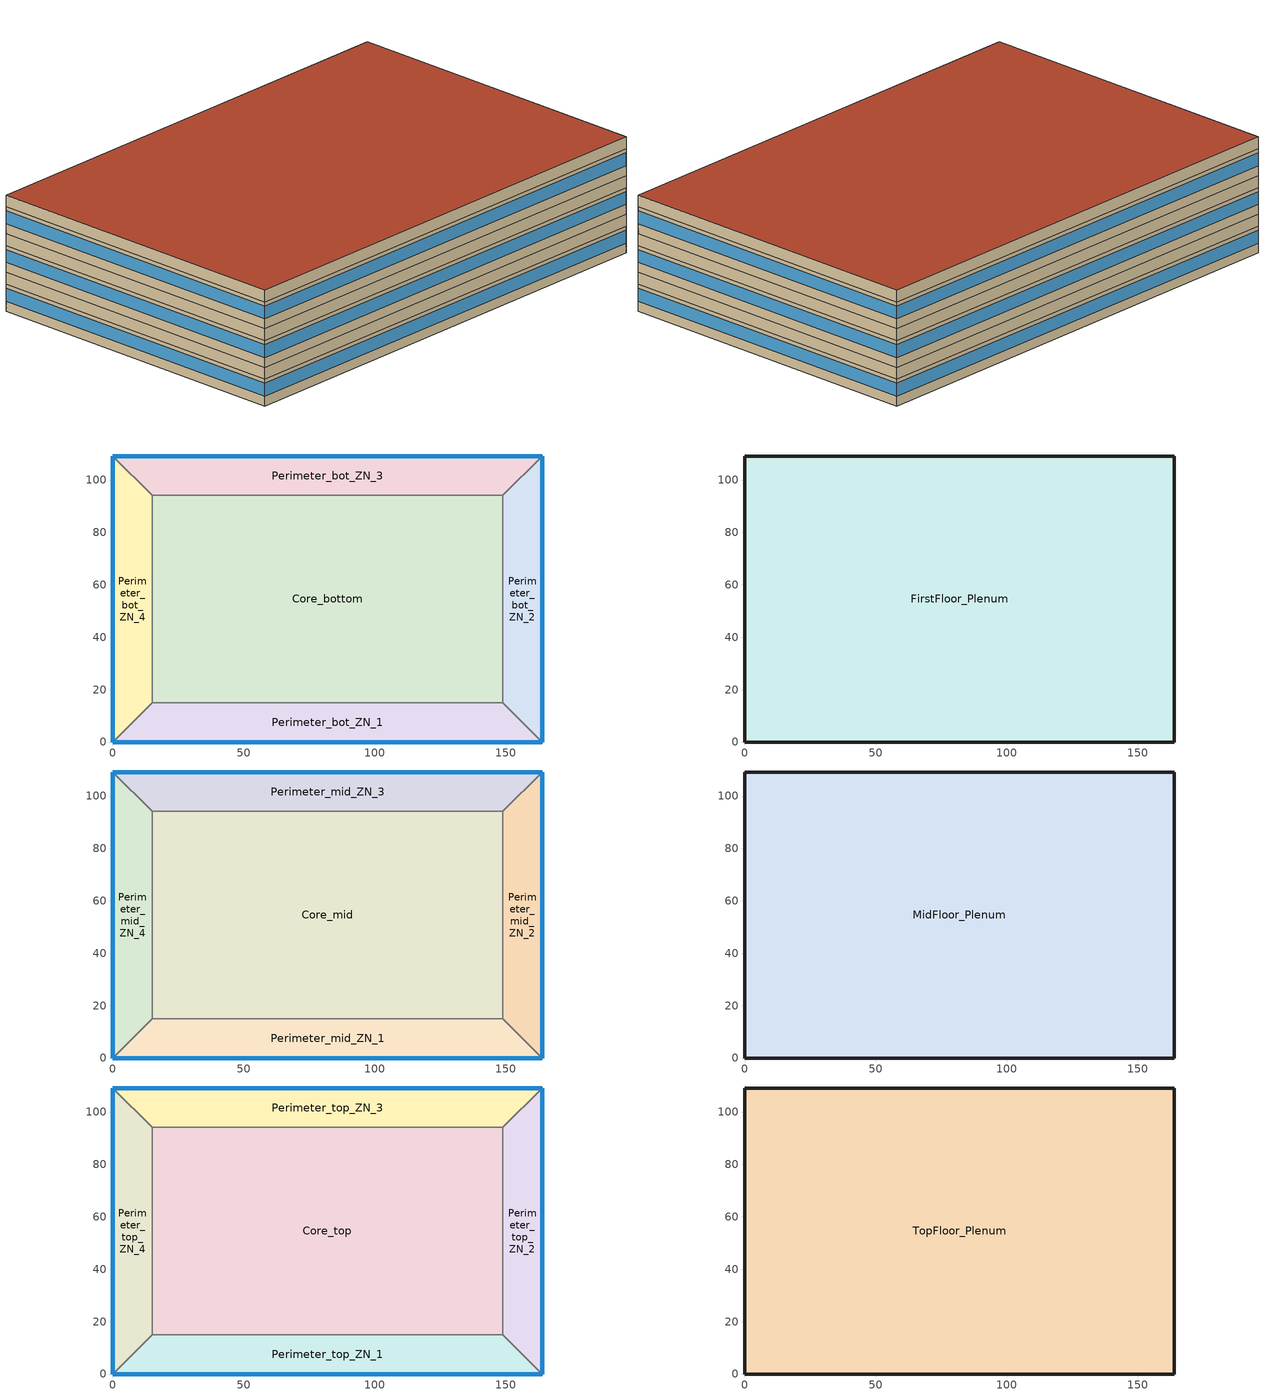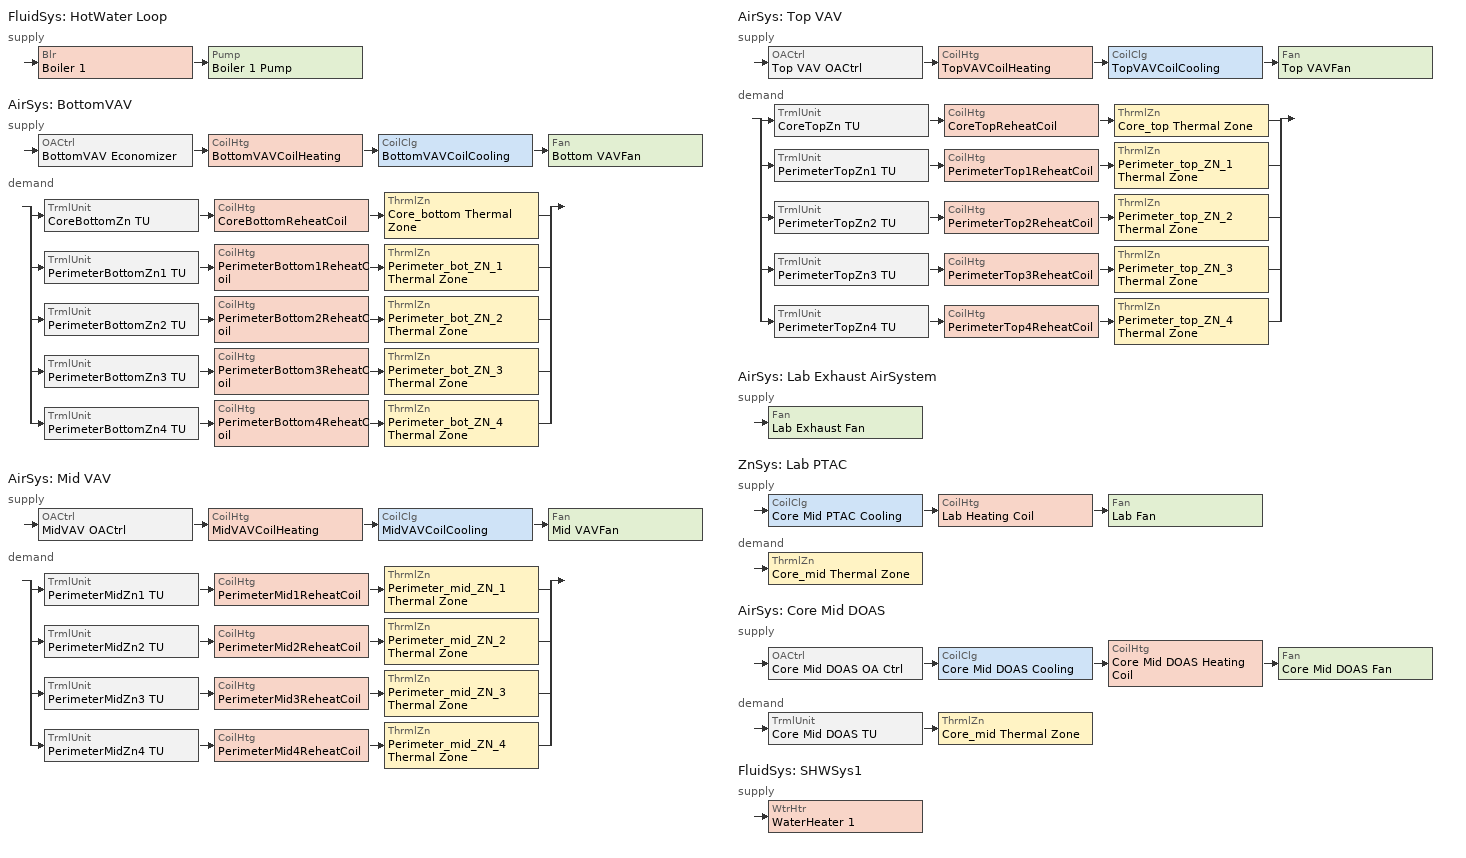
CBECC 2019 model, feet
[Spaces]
Core_bottom
 floor ground (Slab Floor): 148.75,94.16 148.75,15 15,15 15,94.16 z0
 wall to Perimeter_bot_ZN_2 (Interior Wall): 148.75,15 148.75,94.16 z0:9
 wall to Perimeter_bot_ZN_3 (Interior Wall): 148.75,94.16 15,94.16 z0:9
 wall to Perimeter_bot_ZN_1 (Interior Wall): 15,15 148.75,15 z0:9
 wall to Perimeter_bot_ZN_4 (Interior Wall): 15,94.16 15,15 z0:9
Perimeter_bot_ZN_2
 floor ground (Slab Floor): 163.75,109.17 163.75,0 148.75,15 148.75,94.16 z0
 wall outside (Metal Framed Wall): 163.75,0 163.75,109.17 z0:9
 wall to Perimeter_bot_ZN_1 (Interior Wall): 148.75,15 163.75,0 z0:9
 wall to Perimeter_bot_ZN_3 (Interior Wall): 163.75,109.17 148.75,94.16 z0:9
 window (NACM_VertFenestration_Fixed): 163.75,0 163.75,109.17 z3.35:7.64
Perimeter_bot_ZN_3
 floor ground (Slab Floor): 163.75,109.17 148.75,94.16 15,94.16 0,109.17 z0
 wall outside (Metal Framed Wall): 163.75,109.17 0,109.17 z0:9
 wall to Perimeter_bot_ZN_4 (Interior Wall): 0,109.17 15,94.16 z0:9
 window (NACM_VertFenestration_Fixed): 163.75,109.17 0,109.17 z3.35:7.64
Perimeter_bot_ZN_1
 floor ground (Slab Floor): 148.75,15 163.75,0 0,0 15,15 z0
 wall outside (Metal Framed Wall): 0,0 163.75,0 z0:9
 wall to Perimeter_bot_ZN_4 (Interior Wall): 15,15 0,0 z0:9
 window (NACM_VertFenestration_Fixed): 0,0 163.75,0 z3.35:7.64
Perimeter_bot_ZN_4
 floor ground (Slab Floor): 0,109.17 15,94.16 15,15 0,0 z0
 wall outside (Metal Framed Wall): 0,109.17 0,0 z0:9
 window (NACM_VertFenestration_Fixed): 0,109.17 0,0 z3.35:7.64
FirstFloor_Plenum
 floor to Core_bottom (Drop Ceiling): 148.75,94.16 148.75,15 15,15 15,94.16 z9
 floor to Perimeter_bot_ZN_1 (Drop Ceiling): 148.75,15 163.75,0 0,0 15,15 z9
 floor to Perimeter_bot_ZN_2 (Drop Ceiling): 163.75,109.17 163.75,0 148.75,15 148.75,94.16 z9
 floor to Perimeter_bot_ZN_3 (Drop Ceiling): 163.75,109.17 148.75,94.16 15,94.16 0,109.17 z9
 floor to Perimeter_bot_ZN_4 (Drop Ceiling): 0,109.17 15,94.16 15,15 0,0 z9
 wall outside (Metal Framed Wall): 163.75,0 163.75,109.17 0,109.17 0,0 163.75,0 z9:13
Core_mid
 floor to FirstFloor_Plenum (Interior Floor): 148.75,94.16 148.75,15 15,15 15,94.16 z13
 wall to Perimeter_mid_ZN_2 (Interior Wall): 148.75,15 148.75,94.16 z13:22
 wall to Perimeter_mid_ZN_3 (Interior Wall): 148.75,94.16 15,94.16 z13:22
 wall to Perimeter_mid_ZN_1 (Interior Wall): 15,15 148.75,15 z13:22
 wall to Perimeter_mid_ZN_4 (Interior Wall): 15,94.16 15,15 z13:22
Perimeter_mid_ZN_2
 floor to FirstFloor_Plenum (Interior Floor): 163.75,109.17 163.75,0 148.75,15 148.75,94.16 z13
 wall outside (Metal Framed Wall): 163.75,0 163.75,109.17 z13:22
 wall to Perimeter_mid_ZN_1 (Interior Wall): 148.75,15 163.75,0 z13:22
 wall to Perimeter_mid_ZN_3 (Interior Wall): 163.75,109.17 148.75,94.16 z13:22
 window (NACM_VertFenestration_Fixed): 163.75,0 163.75,109.17 z16.35:20.64
Perimeter_mid_ZN_3
 floor to FirstFloor_Plenum (Interior Floor): 163.75,109.17 148.75,94.16 15,94.16 0,109.17 z13
 wall outside (Metal Framed Wall): 163.75,109.17 0,109.17 z13:22
 wall to Perimeter_mid_ZN_4 (Interior Wall): 0,109.17 15,94.16 z13:22
 window (NACM_VertFenestration_Fixed): 163.75,109.17 0,109.17 z16.35:20.64
Perimeter_mid_ZN_1
 floor to FirstFloor_Plenum (Interior Floor): 148.75,15 163.75,0 0,0 15,15 z13
 wall outside (Metal Framed Wall): 0,0 163.75,0 z13:22
 wall to Perimeter_mid_ZN_4 (Interior Wall): 15,15 0,0 z13:22
 window (NACM_VertFenestration_Fixed): 0,0 163.75,0 z16.35:20.64
Perimeter_mid_ZN_4
 floor to FirstFloor_Plenum (Interior Floor): 0,109.17 15,94.16 15,15 0,0 z13
 wall outside (Metal Framed Wall): 0,109.17 0,0 z13:22
 window (NACM_VertFenestration_Fixed): 0,109.17 0,0 z16.35:20.64
MidFloor_Plenum
 floor to Core_mid (Drop Ceiling): 148.75,94.16 148.75,15 15,15 15,94.16 z22
 floor to Perimeter_mid_ZN_1 (Drop Ceiling): 148.75,15 163.75,0 0,0 15,15 z22
 floor to Perimeter_mid_ZN_2 (Drop Ceiling): 163.75,109.17 163.75,0 148.75,15 148.75,94.16 z22
 floor to Perimeter_mid_ZN_3 (Drop Ceiling): 163.75,109.17 148.75,94.16 15,94.16 0,109.17 z22
 floor to Perimeter_mid_ZN_4 (Drop Ceiling): 0,109.17 15,94.16 15,15 0,0 z22
 wall outside (Metal Framed Wall): 163.75,0 163.75,109.17 0,109.17 0,0 163.75,0 z22:26
Core_top
 floor to MidFloor_Plenum (Interior Floor): 148.75,94.16 148.75,15 15,15 15,94.16 z26
 wall to Perimeter_top_ZN_2 (Interior Wall): 148.75,15 148.75,94.16 z26:35
 wall to Perimeter_top_ZN_3 (Interior Wall): 148.75,94.16 15,94.16 z26:35
 wall to Perimeter_top_ZN_1 (Interior Wall): 15,15 148.75,15 z26:35
 wall to Perimeter_top_ZN_4 (Interior Wall): 15,94.16 15,15 z26:35
Perimeter_top_ZN_2
 floor to MidFloor_Plenum (Interior Floor): 163.75,109.17 163.75,0 148.75,15 148.75,94.16 z26
 wall outside (Metal Framed Wall): 163.75,0 163.75,109.17 z26:35
 wall to Perimeter_top_ZN_1 (Interior Wall): 148.75,15 163.75,0 z26:35
 wall to Perimeter_top_ZN_3 (Interior Wall): 163.75,109.17 148.75,94.16 z26:35
 window (NACM_VertFenestration_Fixed): 163.75,0 163.75,109.17 z29.35:33.64
Perimeter_top_ZN_3
 floor to MidFloor_Plenum (Interior Floor): 163.75,109.17 148.75,94.16 15,94.16 0,109.17 z26
 wall outside (Metal Framed Wall): 163.75,109.17 0,109.17 z26:35
 wall to Perimeter_top_ZN_4 (Interior Wall): 0,109.17 15,94.16 z26:35
 window (NACM_VertFenestration_Fixed): 163.75,109.17 0,109.17 z29.35:33.64
Perimeter_top_ZN_1
 floor to MidFloor_Plenum (Interior Floor): 148.75,15 163.75,0 0,0 15,15 z26
 wall outside (Metal Framed Wall): 0,0 163.75,0 z26:35
 wall to Perimeter_top_ZN_4 (Interior Wall): 15,15 0,0 z26:35
 window (NACM_VertFenestration_Fixed): 0,0 163.75,0 z29.35:33.64
Perimeter_top_ZN_4
 floor to MidFloor_Plenum (Interior Floor): 0,109.17 15,94.16 15,15 0,0 z26
 wall outside (Metal Framed Wall): 0,109.17 0,0 z26:35
 window (NACM_VertFenestration_Fixed): 0,109.17 0,0 z29.35:33.64
TopFloor_Plenum
 floor to Core_top (Drop Ceiling): 148.75,94.16 148.75,15 15,15 15,94.16 z35
 floor to Perimeter_top_ZN_1 (Drop Ceiling): 148.75,15 163.75,0 0,0 15,15 z35
 floor to Perimeter_top_ZN_2 (Drop Ceiling): 163.75,109.17 163.75,0 148.75,15 148.75,94.16 z35
 floor to Perimeter_top_ZN_3 (Drop Ceiling): 163.75,109.17 148.75,94.16 15,94.16 0,109.17 z35
 floor to Perimeter_top_ZN_4 (Drop Ceiling): 0,109.17 15,94.16 15,15 0,0 z35
 wall outside (Metal Framed Wall): 163.75,0 163.75,109.17 0,109.17 0,0 163.75,0 z35:39
 roof outside (Roof): 163.75,0 163.75,109.17 0,109.17 0,0 z39
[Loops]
FluidSys 'HotWater Loop'
 supply: Blr 'Boiler 1' > Pump 'Boiler 1 Pump'
AirSys 'BottomVAV'
 supply: OACtrl 'BottomVAV Economizer' > CoilHtg 'BottomVAVCoilHeating' > CoilClg 'BottomVAVCoilCooling' > Fan 'Bottom VAVFan'
 demand: split
  | TrmlUnit 'CoreBottomZn TU' > CoilHtg 'CoreBottomReheatCoil' > ThrmlZn 'Core_bottom Thermal Zone'
  | TrmlUnit 'PerimeterBottomZn1 TU' > CoilHtg 'PerimeterBottom1ReheatCoil' > ThrmlZn 'Perimeter_bot_ZN_1 Thermal Zone'
  | TrmlUnit 'PerimeterBottomZn2 TU' > CoilHtg 'PerimeterBottom2ReheatCoil' > ThrmlZn 'Perimeter_bot_ZN_2 Thermal Zone'
  | TrmlUnit 'PerimeterBottomZn3 TU' > CoilHtg 'PerimeterBottom3ReheatCoil  ' > ThrmlZn 'Perimeter_bot_ZN_3 Thermal Zone'
  | TrmlUnit 'PerimeterBottomZn4 TU' > CoilHtg 'PerimeterBottom4ReheatCoil' > ThrmlZn 'Perimeter_bot_ZN_4 Thermal Zone'
AirSys 'Mid VAV'
 supply: OACtrl 'MidVAV OACtrl' > CoilHtg 'MidVAVCoilHeating' > CoilClg 'MidVAVCoilCooling' > Fan 'Mid VAVFan'
 demand: split
  | TrmlUnit 'PerimeterMidZn1 TU' > CoilHtg 'PerimeterMid1ReheatCoil' > ThrmlZn 'Perimeter_mid_ZN_1 Thermal Zone'
  | TrmlUnit 'PerimeterMidZn2 TU' > CoilHtg 'PerimeterMid2ReheatCoil' > ThrmlZn 'Perimeter_mid_ZN_2 Thermal Zone'
  | TrmlUnit 'PerimeterMidZn3 TU' > CoilHtg 'PerimeterMid3ReheatCoil  ' > ThrmlZn 'Perimeter_mid_ZN_3 Thermal Zone'
  | TrmlUnit 'PerimeterMidZn4 TU' > CoilHtg 'PerimeterMid4ReheatCoil' > ThrmlZn 'Perimeter_mid_ZN_4 Thermal Zone'
AirSys 'Top VAV'
 supply: OACtrl 'Top VAV OACtrl' > CoilHtg 'TopVAVCoilHeating' > CoilClg 'TopVAVCoilCooling' > Fan 'Top VAVFan'
 demand: split
  | TrmlUnit 'CoreTopZn TU  ' > CoilHtg 'CoreTopReheatCoil' > ThrmlZn 'Core_top Thermal Zone'
  | TrmlUnit 'PerimeterTopZn1 TU' > CoilHtg 'PerimeterTop1ReheatCoil' > ThrmlZn 'Perimeter_top_ZN_1 Thermal Zone'
  | TrmlUnit 'PerimeterTopZn2 TU' > CoilHtg 'PerimeterTop2ReheatCoil' > ThrmlZn 'Perimeter_top_ZN_2 Thermal Zone'
  | TrmlUnit 'PerimeterTopZn3 TU' > CoilHtg 'PerimeterTop3ReheatCoil  ' > ThrmlZn 'Perimeter_top_ZN_3 Thermal Zone'
  | TrmlUnit 'PerimeterTopZn4 TU' > CoilHtg 'PerimeterTop4ReheatCoil' > ThrmlZn 'Perimeter_top_ZN_4 Thermal Zone'
AirSys 'Lab Exhaust AirSystem'
 supply: Fan 'Lab Exhaust Fan'
ZnSys 'Lab PTAC'
 supply: CoilClg 'Core Mid PTAC Cooling' > CoilHtg 'Lab Heating Coil' > Fan 'Lab Fan'
 demand: ThrmlZn 'Core_mid Thermal Zone'
AirSys 'Core Mid DOAS'
 supply: OACtrl 'Core Mid DOAS OA Ctrl' > CoilClg 'Core Mid DOAS Cooling' > CoilHtg 'Core Mid DOAS Heating Coil' > Fan 'Core Mid DOAS Fan'
 demand: TrmlUnit 'Core Mid DOAS TU' > ThrmlZn 'Core_mid Thermal Zone'
FluidSys 'SHWSys1'
 supply: WtrHtr 'WaterHeater 1'
[Proj]
0314716-OffMed-LabwExhPVAV: CliZn=ClimateZone16; ZipCode=95715; WeatherStation=BLUE-CANYON_725845; HVACAutoSizing=0; AnalysisType=Title24Compliance; CompType=NewComplete
[Bldg]
OfficeMedium: TotStoryCnt=3; AboveGrdStoryCnt=3
[ConsAssm]
Metal Framed Wall: CompatibleSurfType=ExteriorWall; ExtRoughness=MediumSmooth; MatRef[1]=Stucco - 7/8 in; MatRef[2]=Building Paper - 1/16 in; MatRef[3]=Expanded Polystyrene - EPS - 3 1/3 in; MatRef[4]=Air - Metal Wall Framing - 16 or 24 in OC; MatRef[5]=Gypsum Board - 1/2 in
Roof: CompatibleSurfType=Roof; ExtRoughness=Smooth; MatRef[1]=Metal Standing Seam - 1/16 in; MatRef[2]=Expanded Polystyrene - EPS - 6 7/8 in
Interior Wall: CompatibleSurfType=InteriorWall; MatRef[1]=Gypsum Board - 1/2 in; MatRef[2]=Stud Wall; MatRef[3]=Gypsum Board - 1/2 in
Slab Floor: CompatibleSurfType=UndergroundFloor; SlabType=UnheatedSlabOnGrade; SlabInsOrientation=12inHorizontal; SlabInsThrmlR=R5
Drop Ceiling: MatRef[1]=Acoustic Tile - 3/4 in
Interior Floor: CompatibleSurfType=InteriorFloor; MatRef[1]=Concrete - 140 lb/ft3 - 4 in; MatRef[2]=Carpet - 3/4 in
[FenCons]
NACM_VertFenestration_Fixed: FenType=VerticalFenestration; FenProdType=FixedWindow; AssmContext=Manufactured; CertificationMthd=NFRCRated; GlzTint=TintedGlazing; WinDivider=DividerBtwnPanesLessThan7_16in; SHGC=0.25; UFactor=0.36; VT=0.42
[Mat]
Stucco - 7/8 in: CodeCat=Plastering Materials; CodeItem=Stucco - 7/8 in.
Building Paper - 1/16 in: CodeCat=Building Membrane; CodeItem=Building Paper - 1/16 in.
Concrete - 140 lb/ft3 - 4 in: CodeCat=Concrete; CodeItem=Concrete - 140 lb/ft3 - 4 in.
Carpet - 3/4 in: CodeCat=Finish Materials; CodeItem=Carpet - 3/4 in.
Air - Metal Wall Framing - 16 or 24 in OC: CodeCat=Air; CodeItem=Air - Metal Wall Framing - 16 or 24 in. OC; FrmMat=Metal; FrmConfig=Wall16inOC; FrmDepth=5_5In; CavityInsOpt=R-19
Acoustic Tile - 3/4 in: CodeCat=Finish Materials; CodeItem=Acoustic Tile - 3/4 in.
Gypsum Board - 1/2 in: CodeCat=Bldg Board and Siding; CodeItem=Gypsum Board - 1/2 in.
Expanded Polystyrene - EPS - 6 7/8 in: CodeCat=Insulation Board; CodeItem=Expanded Polystyrene - EPS - 6 7/8 in. R29
Metal Standing Seam - 1/16 in: CodeCat=Roofing; CodeItem=Metal Standing Seam - 1/16 in.
Expanded Polystyrene - EPS - 3 1/3 in: CodeCat=Insulation Board; CodeItem=Expanded Polystyrene - EPS - 3 1/3 in. R14
Stud Wall: CodeCat=Air; CodeItem=Air - Metal Wall Framing - 16 or 24 in. OC
[FluidSys]
Name | Type | Desc
HotWater Loop | HotWater | HotWater Boiler
SHWSys1 | ServiceHotWater
[Blr]
Boiler 1: Sys=HotWater Loop; Type=HotWater; FuelSrc=Gas; DraftType=Condensing; FluidSegInRef=HW Primary Return; FluidSegOutRef=HW Primary Supply; ThrmlEff=0.8
[Pump]
Boiler 1 Pump: Sys=HotWater Loop; TotHd=50; MtrEff=0.9
[FluidSeg]
Name | Sys | Type | Src
HW Primary Supply | HotWater Loop | PrimarySupply
HW Primary Return | HotWater Loop | PrimaryReturn
SHWSys1 MuniInlet | SHWSys1 | MakeupFluid | MunicipalWater
SHWSys1 Supply | SHWSys1 | PrimarySupply
[SpcFuncDefaults]
Office Mod Defaults: SpcFunc=Office Area (Open plan office)
[Story]
BottomFlr; MidFlr; TopFloor
[Spc]
Name | Story | CondgType | ThrmlZnRef | Vol | SpcFuncDefaultsRef | SHWFluidSegRef | SecSide100PctControlled | SpcFunc | LabExhRtType
Core_bottom | BottomFlr | DirectlyConditioned | Core_bottom Thermal Zone | 95280.3 | Office Mod Defaults | SHWSys1 Supply
FirstFloor_Plenum | BottomFlr | Plenum | FirstFloor_Plenum Thermal Zone | 71503.7
Perimeter_bot_ZN_1 | BottomFlr | DirectlyConditioned | Perimeter_bot_ZN_1 Thermal Zone | 20085.9 | Office Mod Defaults | SHWSys1 Supply | 0
Perimeter_bot_ZN_2 | BottomFlr |  | Perimeter_bot_ZN_2 Thermal Zone | 12716.1 | Office Mod Defaults | SHWSys1 Supply | 0
Perimeter_bot_ZN_3 | BottomFlr |  | Perimeter_bot_ZN_3 Thermal Zone | 20085.9 | Office Mod Defaults | SHWSys1 Supply | 0
Perimeter_bot_ZN_4 | BottomFlr |  | Perimeter_bot_ZN_4 Thermal Zone | 12715.2 | Office Mod Defaults | SHWSys1 Supply | 0
Core_mid | MidFlr |  | Core_mid Thermal Zone | 95280.3 |  | SHWSys1 Supply |  | Scientific Laboratory Area | HoodDominated
MidFloor_Plenum | MidFlr | Plenum | MidFloor_Plenum Thermal Zone | 71503.7
Perimeter_mid_ZN_1 | MidFlr |  | Perimeter_mid_ZN_1 Thermal Zone | 20085.9 | Office Mod Defaults | SHWSys1 Supply | 0
Perimeter_mid_ZN_2 | MidFlr |  | Perimeter_mid_ZN_2 Thermal Zone | 12716.1 | Office Mod Defaults | SHWSys1 Supply | 0
Perimeter_mid_ZN_3 | MidFlr |  | Perimeter_mid_ZN_3 Thermal Zone | 20085.9 | Office Mod Defaults | SHWSys1 Supply
Perimeter_mid_ZN_4 | MidFlr |  | Perimeter_mid_ZN_4 Thermal Zone | 12715.2 | Office Mod Defaults | SHWSys1 Supply
Core_top | TopFloor |  | Core_top Thermal Zone | 95280.3 | Office Mod Defaults | SHWSys1 Supply
Perimeter_top_ZN_1 | TopFloor |  | Perimeter_top_ZN_1 Thermal Zone | 20085.9 | Office Mod Defaults | SHWSys1 Supply
Perimeter_top_ZN_2 | TopFloor |  | Perimeter_top_ZN_2 Thermal Zone | 12716.1 | Office Mod Defaults | SHWSys1 Supply
Perimeter_top_ZN_3 | TopFloor |  | Perimeter_top_ZN_3 Thermal Zone | 20085.9 | Office Mod Defaults | SHWSys1 Supply
Perimeter_top_ZN_4 | TopFloor |  | Perimeter_top_ZN_4 Thermal Zone | 12715.2 | Office Mod Defaults | SHWSys1 Supply
TopFloor_Plenum | TopFloor | Plenum | TopFloor_Plenum Thermal Zone | 71503.7
[ThrmlZn]
Name | Type | PriAirCondgSysRef | VentSysRef | ExhSysRef
Perimeter_bot_ZN_1 Thermal Zone; Perimeter_bot_ZN_2 Thermal Zone; Perimeter_bot_ZN_3 Thermal Zone; Perimeter_bot_ZN_4 Thermal Zone; Core_bottom Thermal Zone | Conditioned | BottomVAV
FirstFloor_Plenum Thermal Zone; MidFloor_Plenum Thermal Zone; TopFloor_Plenum Thermal Zone | Plenum
Perimeter_mid_ZN_1 Thermal Zone; Perimeter_mid_ZN_2 Thermal Zone; Perimeter_mid_ZN_3 Thermal Zone; Perimeter_mid_ZN_4 Thermal Zone | Conditioned | Mid VAV
Core_mid Thermal Zone |  | Lab PTAC | Core Mid DOAS | Lab Exhaust AirSystem
Perimeter_top_ZN_1 Thermal Zone; Perimeter_top_ZN_2 Thermal Zone; Perimeter_top_ZN_3 Thermal Zone; Perimeter_top_ZN_4 Thermal Zone; Core_top Thermal Zone | Conditioned | Top VAV
[AirSys]
Name | Type | CtrlSysType | ReheatCtrlMthd | OptStart | AirFlowPerTon | AirFlowPerSqFt | ExhSysType | CtrlZnRef
BottomVAV | PVAV | DDCToZone | DualMaximum | 1 | 425
Mid VAV; Top VAV | PVAV | DDCToZone | DualMaximum | 1 | 440 | 1.4
Lab Exhaust AirSystem | Exhaust |  |  |  |  |  | Laboratory
Core Mid DOAS | SZAC |  |  |  |  |  |  | Core_mid Thermal Zone
[AirSeg]
Name | Sys | Type
Bottom VAV AirSegment Supply | BottomVAV | Supply
Bottom VAV ReturnAirSegment | BottomVAV | Return
Mid VAV AirSegment Supply | Mid VAV | Supply
MidVAV RetAirSeg | Mid VAV | Return
Top VAV AirSegment Supply | Top VAV | Supply
TopVAV RetAirSeg | Top VAV | Return
Lab Exhaust AirSegment | Lab Exhaust AirSystem | Exhaust
Core Mid DOAS Air Seg | Core Mid DOAS | Supply
Core Mid DOAS Return | Core Mid DOAS | Return
[CoilHtg] Type=HotWater; FluidSegInRef=HW Primary Supply; FluidSegOutRef=HW Primary Return
Name | Sys | FurnThrmlEff
BottomVAVCoilHeating; CoreBottomReheatCoil; PerimeterBottom1ReheatCoil; PerimeterBottom2ReheatCoil; PerimeterBottom3ReheatCoil  ; PerimeterBottom4ReheatCoil | BottomVAV
MidVAVCoilHeating; PerimeterMid1ReheatCoil; PerimeterMid2ReheatCoil; PerimeterMid3ReheatCoil  ; PerimeterMid4ReheatCoil | Mid VAV
TopVAVCoilHeating; CoreTopReheatCoil; PerimeterTop1ReheatCoil; PerimeterTop2ReheatCoil; PerimeterTop3ReheatCoil  ; PerimeterTop4ReheatCoil | Top VAV
Lab Heating Coil | Lab PTAC | 0.8
Core Mid DOAS Heating Coil | Core Mid DOAS
[CoilClg] Type=DirectExpansion; DXEER=11
Name | Sys | FuelSrc | DXIEER | CndsrType
BottomVAVCoilCooling | BottomVAV | Electric | 12.4 | Air
MidVAVCoilCooling | Mid VAV | Electric | 12.4 | Air
TopVAVCoilCooling | Top VAV | Electric | 12.4 | Air
Core Mid PTAC Cooling | Lab PTAC
Core Mid DOAS Cooling | Core Mid DOAS
[Fan] ModelingMthd=StaticPressure
Name | Sys | CtrlMthd | FlowEff | TotStaticPress | MtrEff | MtrPos | FlowCap
Bottom VAVFan | BottomVAV | VariableSpeedDrive | 0.65 | 4 | 0.95 | NotInAirStream
Mid VAVFan | Mid VAV | VariableSpeedDrive | 0.65 | 4 | 0.95 | NotInAirStream
Top VAVFan | Top VAV | VariableSpeedDrive | 0.65 | 4 | 0.95
Lab Exhaust Fan | Lab Exhaust AirSystem | VariableSpeedDrive | 0.6 | 0.5 | 0.9
Lab Fan | Lab PTAC |  | 0.65 | 4 | 0.95
Core Mid DOAS Fan | Core Mid DOAS |  | 0.65 | 4 | 0.95 |  | 23820
[TrmlUnit]
Name | Sys | Type | ZnServedRef | PriAirSegRef | PriAirFlowMax
CoreBottomZn TU | BottomVAV | VAVReheatBox | Core_bottom Thermal Zone | Bottom VAV AirSegment Supply
PerimeterBottomZn1 TU | BottomVAV | VAVReheatBox | Perimeter_bot_ZN_1 Thermal Zone | Bottom VAV AirSegment Supply
PerimeterBottomZn2 TU | BottomVAV | VAVReheatBox | Perimeter_bot_ZN_2 Thermal Zone | Bottom VAV AirSegment Supply
PerimeterBottomZn3 TU | BottomVAV | VAVReheatBox | Perimeter_bot_ZN_3 Thermal Zone | Bottom VAV AirSegment Supply
PerimeterBottomZn4 TU | BottomVAV | VAVReheatBox | Perimeter_bot_ZN_4 Thermal Zone | Bottom VAV AirSegment Supply
PerimeterMidZn1 TU | Mid VAV | VAVReheatBox | Perimeter_mid_ZN_1 Thermal Zone | Mid VAV AirSegment Supply
PerimeterMidZn2 TU | Mid VAV | VAVReheatBox | Perimeter_mid_ZN_2 Thermal Zone | Mid VAV AirSegment Supply
PerimeterMidZn3 TU | Mid VAV | VAVReheatBox | Perimeter_mid_ZN_3 Thermal Zone | Mid VAV AirSegment Supply
PerimeterMidZn4 TU | Mid VAV | VAVReheatBox | Perimeter_mid_ZN_4 Thermal Zone | Mid VAV AirSegment Supply
CoreTopZn TU   | Top VAV | VAVReheatBox | Core_top Thermal Zone | Top VAV AirSegment Supply
PerimeterTopZn1 TU | Top VAV | VAVReheatBox | Perimeter_top_ZN_1 Thermal Zone | Top VAV AirSegment Supply
PerimeterTopZn2 TU | Top VAV | VAVReheatBox | Perimeter_top_ZN_2 Thermal Zone | Top VAV AirSegment Supply
PerimeterTopZn3 TU | Top VAV | VAVReheatBox | Perimeter_top_ZN_3 Thermal Zone | Top VAV AirSegment Supply
PerimeterTopZn4 TU | Top VAV | VAVReheatBox | Perimeter_top_ZN_4 Thermal Zone | Top VAV AirSegment Supply
Core Mid DOAS TU | Core Mid DOAS | Uncontrolled | Core_mid Thermal Zone |  | 23820
[OACtrl] EconoCtrlMthd=DifferentialDryBulb; EconoIntegration=Integrated; EconoHiTempLockout=80
Name | Sys | AirSegSupRef | AirSegRetRef
BottomVAV Economizer | BottomVAV | Bottom VAV AirSegment Supply | Bottom VAV ReturnAirSegment
MidVAV OACtrl | Mid VAV | Mid VAV AirSegment Supply | MidVAV RetAirSeg
Top VAV OACtrl | Top VAV | Top VAV AirSegment Supply | TopVAV RetAirSeg
Core Mid DOAS OA Ctrl | Core Mid DOAS
[ZnSys]
Lab PTAC: Type=PTAC
[WtrHtr]
WaterHeater 1: Sys=SHWSys1; FluidSegOutRef=SHWSys1 Supply; FluidSegMakeupRef=SHWSys1 MuniInlet; ThrmlEff=0.8
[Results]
End Use | Proposed Design Site (MWh) | Proposed Design Site (MBtu) | Proposed Design TDV (kBtu/ft²-yr) | Standard Design Site (MWh) | Standard Design Site (MBtu) | Standard Design TDV (kBtu/ft²-yr) | Compliance TDV Margin (kBtu/ft²-yr)
Space Heating | 0.3 | 4,286.3 | 126.51 | 0.2 | 2,509.9 | 73.08 | -53.43
Space Cooling | 50.4 | -- | 49.15 | 64.0 | -- | 54.04 | 4.89
Indoor Fans | 208.1 | -- | 81.64 | 138.7 | -- | 60.06 | -21.58
Heat Rejection | -- | -- | -- | -- | -- | -- | --
Pumps & Misc. | 9.6 | -- | 2.98 | 10.3 | -- | 3.73 | 0.75
Domestic Hot Water | -- | 71.7 | 1.93 | -- | 74.9 | 2.01 | 0.08
Indoor Lighting | 127.6 | -- | 57.93 | 127.6 | -- | 57.93 | --
COMPLIANCE TOTAL | 396.0 | 4,358.0 | 320.14 | 340.8 | 2,584.8 | 250.85 | -69.29
Receptacle | 235.4 | 288.8 | 117.92 | 235.4 | 288.8 | 117.92 | 
Process | 23.4 | -- | 8.88 | 23.4 | -- | 8.88 | 
Other Ltg | -- | -- | -- | -- | -- | -- | 
TOTAL | 654.8 | 4,646.8 | 446.94 | 599.6 | 2,873.6 | 377.65 | 
FAIL
